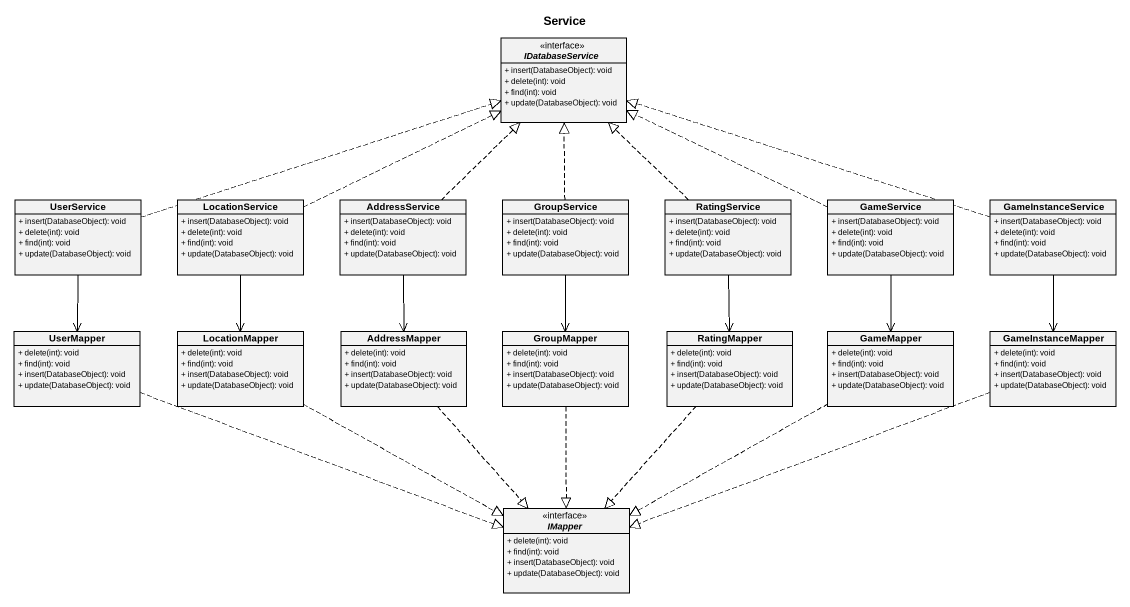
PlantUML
@startuml
title Service
hide circle
hide empty members
skinparam classAttributeIconSize 0
interface IDatabaseService {
  + insert(DatabaseObject): void
  + delete(int): void
  + find(int): void
  + update(DatabaseObject): void
}
class UserService {
  + insert(DatabaseObject): void
  + delete(int): void
  + find(int): void
  + update(DatabaseObject): void
}
class LocationService {
  + insert(DatabaseObject): void
  + delete(int): void
  + find(int): void
  + update(DatabaseObject): void
}
class AddressService {
  + insert(DatabaseObject): void
  + delete(int): void
  + find(int): void
  + update(DatabaseObject): void
}
class GroupService {
  + insert(DatabaseObject): void
  + delete(int): void
  + find(int): void
  + update(DatabaseObject): void
}
class RatingService {
  + insert(DatabaseObject): void
  + delete(int): void
  + find(int): void
  + update(DatabaseObject): void
}
class GameService {
  + insert(DatabaseObject): void
  + delete(int): void
  + find(int): void
  + update(DatabaseObject): void
}
class GameInstanceService {
  + insert(DatabaseObject): void
  + delete(int): void
  + find(int): void
  + update(DatabaseObject): void
}
class UserMapper {
  + delete(int): void
  + find(int): void
  + insert(DatabaseObject): void
  + update(DatabaseObject): void
}
class LocationMapper {
  + delete(int): void
  + find(int): void
  + insert(DatabaseObject): void
  + update(DatabaseObject): void
}
class AddressMapper {
  + delete(int): void
  + find(int): void
  + insert(DatabaseObject): void
  + update(DatabaseObject): void
}
class GroupMapper {
  + delete(int): void
  + find(int): void
  + insert(DatabaseObject): void
  + update(DatabaseObject): void
}
class RatingMapper {
  + delete(int): void
  + find(int): void
  + insert(DatabaseObject): void
  + update(DatabaseObject): void
}
class GameMapper {
  + delete(int): void
  + find(int): void
  + insert(DatabaseObject): void
  + update(DatabaseObject): void
}
class GameInstanceMapper {
  + delete(int): void
  + find(int): void
  + insert(DatabaseObject): void
  + update(DatabaseObject): void
}
interface IMapper {
  + delete(int): void
  + find(int): void
  + insert(DatabaseObject): void
  + update(DatabaseObject): void
}
UserService .right.|> IDatabaseService
UserService --> UserMapper
LocationService .right.|> IDatabaseService
LocationService --> LocationMapper
AddressService .up.|> IDatabaseService
AddressService --> AddressMapper
GroupService .up.|> IDatabaseService
GroupService --> GroupMapper
RatingService .up.|> IDatabaseService
RatingService --> RatingMapper
GameService .left.|> IDatabaseService
GameService --> GameMapper
GameInstanceService .left.|> IDatabaseService
GameInstanceService --> GameInstanceMapper
UserMapper .right.|> IMapper
LocationMapper .right.|> IMapper
AddressMapper ..|> IMapper
GroupMapper ..|> IMapper
RatingMapper ..|> IMapper
GameMapper .left.|> IMapper
GameInstanceMapper .left.|> IMapper
@enduml
